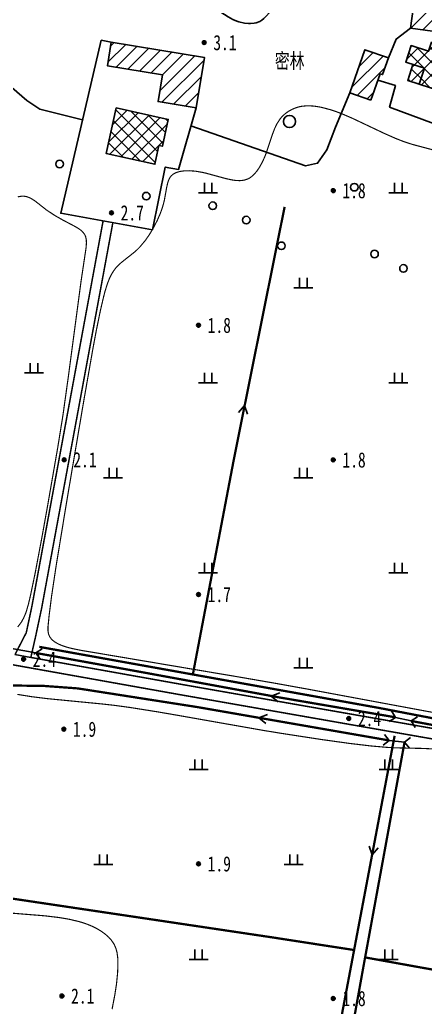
# Model space of a CAD drawing. Header units: metres. Extents: x 494039 to 619385, y 3351420 to 3402703.
# Drawn here: x 587474.6 to 587581.2, y 3393727.7 to 3393987.5 of the extents above; entities that cross this region are included whole.
import ezdxf
from ezdxf.enums import TextEntityAlignment as Align

# ---------------------------------------------------------------- set-up
doc = ezdxf.new("R2010")
doc.units = ezdxf.units.M
for name, pattern in [('2180', [0]), ('2450', [0]), ('4410a', [0]), ('8521', [0]), ('9610', [0])]:
    doc.linetypes.add(name, pattern=pattern)
for name, color, linetype in [('220200', 130, 'Continuous'), ('220900', 130, '2180'), ('261301', 141, 'Continuous'), ('310300', 8, 'Continuous'), ('310500', 8, 'Continuous'), ('380202', 8, '2450'), ('420500', 8, 'Continuous'), ('440100', 8, 'Continuous'), ('510301', 8, 'Continuous'), ('720100', 8, 'Continuous'), ('760201', 8, '8521'), ('810100', 8, '9610'), ('810302', 8, 'Continuous'), ('810501', 8, 'Continuous')]:
    doc.layers.add(name, color=color, linetype=linetype)
doc.layers.add('710101', color=8, linetype='Continuous', lineweight=0)
pattern_1 = [(45, (0, 0), (-1.767766953, 1.767766953), []), (135, (0, 0), (-1.767766953, -1.767766953), [])]
pattern_2 = [(45, (0, 0), (-1.767766953, 1.767766953), [])]

# ---------------------------------------------------------------- blocks, each defined once
blk = doc.blocks.new('gc170')
at = {"linetype": 'Continuous'}
blk.add_circle((0, 0), 0.5, dxfattribs=at)
blk = doc.blocks.new('gu')
at = {"flags": 128}
for points in [[(3.75, 0), (-3.75, 0)], [(2.71, -0.6), (3.75, 0), (3.75, 0), (2.71, 0.6)]]:
    blk.add_lwpolyline(points, dxfattribs=at)
blk = doc.blocks.new('p_point')
for radius in [0.25, 0.2, 0.15, 0.1, 0.05]:
    blk.add_circle((0, 0), radius)
blk.add_point((0, 0))
blk = doc.blocks.new('v1')
blk.add_circle((0, 0), 0.8)
blk = doc.blocks.new('vm')
at = {"linetype": 'Continuous'}
for p, q in [((-0.5, 0), (-0.5, 1.3)), ((0.5, 1.3), (0.5, 0)), ((1.25, 0), (-1.25, 0))]:
    blk.add_line(p, q, dxfattribs=at)
blk = doc.blocks.new('1-3&1-4')
at = {"layer": '310300', "linetype": 'Continuous'}
h = blk.add_hatch(dxfattribs=at)
h.set_pattern_fill('ANSI31', color=8, scale=20, style=0)
h.set_pattern_definition(pattern_2)
h.paths.add_polyline_path([(587579.108, 3393998.0884), (587595.8332, 3393995.7848), (587594.0676, 3393982.9663), (587577.3425, 3393985.2699)])
h = blk.add_hatch(dxfattribs=at)
h.set_pattern_fill('ANSI31', color=8, scale=20, style=0)
h.set_pattern_definition(pattern_2)
h.paths.add_polyline_path([(587520.9846, 3393964.2988), (587510.9886, 3393965.9522), (587512.1516, 3393972.9832), (587497.6412, 3393975.3834), (587498.6763, 3393981.6417), (587523.1828, 3393977.5882)])
h = blk.add_hatch(dxfattribs=at)
h.set_pattern_fill('ANSI31', color=8, scale=20, style=0)
h.set_pattern_definition(pattern_2)
h.paths.add_polyline_path([(587566.9355, 3393966.3404), (587561.4023, 3393968.2441), (587565.3077, 3393979.5952), (587571.5204, 3393977.4577), (587570.0127, 3393973.0755), (587569.3332, 3393973.3093)])
at = {"layer": '310500', "linetype": 'Continuous'}
h = blk.add_hatch(dxfattribs=at)
h.set_pattern_fill('ANSI37', color=8, scale=20, style=0)
h.set_pattern_definition(pattern_1)
h.paths.add_polyline_path([(587588.0201, 3393967.8084), (587579.6285, 3393970.5411), (587581.0036, 3393974.7637), (587576.084, 3393976.3658), (587577.4958, 3393980.7013), (587582.1204, 3393979.1953), (587582.8977, 3393981.5822), (587591.5844, 3393978.7534)])
h = blk.add_hatch(dxfattribs=at)
h.set_pattern_fill('ANSI37', color=8, scale=20, style=0)
h.set_pattern_definition(pattern_1)
h.paths.add_polyline_path([(587581.0036, 3393974.7637), (587579.6285, 3393970.5411), (587576.6004, 3393971.5272), (587577.9755, 3393975.7498)])
h = blk.add_hatch(dxfattribs=at)
h.set_pattern_fill('ANSI37', color=8, scale=20, style=0)
h.set_pattern_definition(pattern_1)
h.paths.add_polyline_path([(587499.994, 3393964.2798), (587513.6725, 3393961.2656), (587512.1158, 3393954.2015), (587511.2115, 3393954.4008), (587510.1295, 3393949.4905), (587497.3554, 3393952.3053)])
at = {"layer": '220200', "color": 141, "linetype": 'Continuous', "const_width": 0.6, "flags": 128}
for points in [[(587520.1258, 3393815.2507), (587530.9404, 3393872.037), (587544.2485, 3393938.2649)], [(587372.8985, 3393833.3762), (587435.8154, 3393821.5885), (587443.4268, 3393819.845), (587450.5266, 3393816.5015), (587472.5661, 3393812.3236), (587480.8627, 3393812.224), (587489.8531, 3393811.5652), (587521.2562, 3393806.6591), (587571.759, 3393797.8682)], [(587622.3583, 3393796.1825), (587569.0755, 3393806.4232), (587479.7528, 3393822.4952)], [(587573.4408, 3393803.952), (587542.8633, 3393809.1914), (587506.1241, 3393815.9495), (587478.858, 3393820.8838)], [(587577.5056, 3393802.9967), (587625.5555, 3393794.0423)], [(587573.1701, 3393799.093), (587556.6917, 3393711.9052), (587550.0721, 3393672.9697), (587537.4054, 3393605.4512), (587532.5476, 3393577.6191), (587532.1779, 3393572.5724), (587527.0199, 3393539.0613)], [(587575.7848, 3393797.4351), (587564.8324, 3393737.6122), (587553.8983, 3393676.8012)], [(587363.1297, 3393773.5725), (587463.1242, 3393757.6776), (587540.9296, 3393746.0642), (587562.5168, 3393742.7258)], [(587618.3858, 3393731.3683), (587580.2153, 3393738.1045), (587565.4128, 3393740.7821)]]:
    blk.add_lwpolyline(points, dxfattribs=at)
at = {"layer": '220900', "color": 141, "linetype": 'Continuous'}
for p, q in [((587478.858, 3393820.8838), (587480.5098, 3393822.0114)), ((587478.858, 3393820.8838), (587479.9856, 3393819.232)), ((587573.4408, 3393803.952), (587572.3876, 3393805.6523)), ((587573.4408, 3393803.952), (587571.7405, 3393802.8988)), ((587577.5056, 3393802.9967), (587579.2059, 3393804.0499)), ((587577.5056, 3393802.9967), (587578.5588, 3393801.2964)), ((587571.759, 3393797.8682), (587570.5042, 3393799.4256)), ((587571.759, 3393797.8682), (587570.2016, 3393796.6134)), ((587575.7848, 3393797.4351), (587577.3422, 3393798.6899)), ((587575.7848, 3393797.4351), (587577.0396, 3393795.8777))]:
    blk.add_line(p, q, dxfattribs=at)
at = {"layer": '220900', "color": 141, "linetype": '2180', "flags": 128}
for points, elevation in [([(587472.0037, 3393822.1766), (587478.858, 3393820.8838)], 2.7602), ([(587573.4408, 3393803.952), (587577.5056, 3393802.9967)], 2.9238)]:
    blk.add_lwpolyline(points, dxfattribs=dict(at, elevation=elevation))
blk.add_lwpolyline([(587571.759, 3393797.8682), (587575.7848, 3393797.4351)], dxfattribs=at)
at = {"layer": '310300', "color": 8, "linetype": 'Continuous', "flags": 128}
for points in [[(587579.108, 3393998.0884), (587595.8332, 3393995.7848), (587594.0676, 3393982.9663), (587577.3425, 3393985.2699)], [(587566.9355, 3393966.3404), (587561.4023, 3393968.2441), (587565.3077, 3393979.5952), (587571.5204, 3393977.4577), (587570.0127, 3393973.0755), (587569.3332, 3393973.3093)]]:
    blk.add_lwpolyline(points, close=True, dxfattribs=at)
at = {"layer": '310300', "color": 8, "linetype": 'Continuous', "elevation": 5.9671, "flags": 128}
blk.add_lwpolyline([(587520.9846, 3393964.2988), (587510.9886, 3393965.9522), (587512.1516, 3393972.9832), (587497.6412, 3393975.3834), (587498.6763, 3393981.6417), (587523.1828, 3393977.5882)], close=True, dxfattribs=at)
at = {"layer": '310500', "color": 8, "linetype": 'Continuous', "flags": 128}
for points, elevation in [([(587588.0201, 3393967.8084), (587579.6285, 3393970.5411), (587581.0036, 3393974.7637), (587576.084, 3393976.3658), (587577.4958, 3393980.7013), (587582.1204, 3393979.1953), (587582.8977, 3393981.5822), (587591.5844, 3393978.7534)], 13.2989), ([(587581.0036, 3393974.7637), (587579.6285, 3393970.5411), (587576.6004, 3393971.5272), (587577.9755, 3393975.7498)], 10.0869), ([(587499.994, 3393964.2798), (587513.6725, 3393961.2656), (587512.1158, 3393954.2015), (587511.2115, 3393954.4008), (587510.1295, 3393949.4905), (587497.3554, 3393952.3053)], 13.4036)]:
    blk.add_lwpolyline(points, close=True, dxfattribs=dict(at, elevation=elevation))
at = {"layer": '380202', "color": 8, "linetype": '2450', "flags": 128}
blk.add_lwpolyline([(587498.6763, 3393981.6417), (587496.0489, 3393982.1227), (587485.3901, 3393936.5742), (587509.4793, 3393932.2288), (587512.846, 3393948.7399), (587516.3668, 3393948.1066), (587520.9846, 3393964.2988)], dxfattribs=at)
at = {"layer": '420500', "color": 8, "linetype": 'Continuous', "const_width": 0.4, "flags": 128}
for points in [[(587628.8484, 3393789.8652), (587587.4694, 3393797.5024), (587517.0068, 3393809.8698), (587464.7822, 3393819.2063), (587409.8731, 3393828.5516), (587370.8718, 3393835.5843)], [(587477.5294, 3393819.706), (587517.4839, 3393812.5631), (587587.9541, 3393800.1943), (587628.4071, 3393792.728)]]:
    blk.add_lwpolyline(points, dxfattribs=at)
at = {"layer": '440100', "color": 8, "linetype": '4410a', "const_width": 0.4, "flags": 128}
blk.add_lwpolyline([(587473.3555, 3393820.4522), (587476.3256, 3393826.2154), (587477.7967, 3393833.1023), (587496.5246, 3393934.5657)], dxfattribs=at)
at = {"layer": '440100', "color": 8, "linetype": 'Continuous', "const_width": 0.4, "flags": 128}
blk.add_lwpolyline([(587477.5294, 3393819.706), (587478.8021, 3393825.3306), (587480.3535, 3393832.5934), (587499.0899, 3393934.1029)], dxfattribs=at)
at = {"layer": '710101', "color": 8, "linetype": 'Continuous', "const_width": 0.3, "elevation": 2, "flags": 128}
for points in [[(587584.555, 3393952.9126), (587577.9228, 3393954.6757), (587575.7563, 3393955.3732), (587573.5382, 3393956.23), (587570.4599, 3393957.5892), (587562.1146, 3393961.5488), (587559.4354, 3393962.6996), (587558.0783, 3393963.2239), (587556.2437, 3393963.848), (587553.7831, 3393964.4897), (587552.1717, 3393964.7565), (587550.7786, 3393964.8599), (587550.0822, 3393964.8575), (587548.8123, 3393964.7407), (587548.0291, 3393964.5827), (587547.0684, 3393964.2855), (587546.1399, 3393963.8863), (587545.261, 3393963.3959), (587544.4499, 3393962.8234), (587543.6342, 3393962.0822), (587543.0507, 3393961.3972), (587542.2071, 3393960.0783), (587541.6197, 3393958.8499), (587540.961, 3393957.1075), (587539.4278, 3393952.4659), (587539.0008, 3393951.3792), (587538.352, 3393949.9692), (587537.6063, 3393948.6328), (587536.9416, 3393947.6576), (587536.216, 3393946.8022), (587535.3246, 3393946.0286), (587534.6868, 3393945.6521), (587533.7882, 3393945.3327), (587532.8335, 3393945.1866), (587532.3373, 3393945.1686), (587531.3115, 3393945.2252), (587530.5156, 3393945.3356), (587528.8641, 3393945.6872), (587523.5297, 3393947.1404), (587522.5943, 3393947.3512), (587520.8554, 3393947.6465), (587519.3233, 3393947.7733), (587517.8356, 3393947.7445), (587516.724, 3393947.5851), (587515.8404, 3393947.3281), (587515.1701, 3393947.0077), (587514.8709, 3393946.8091), (587514.4335, 3393946.4158), (587514.1833, 3393946.1018), (587513.8733, 3393945.5667), (587513.5594, 3393944.7551), (587513.2587, 3393943.5081), (587512.6225, 3393939.9377), (587512.1992, 3393938.3639), (587511.8885, 3393937.4156), (587511.5457, 3393936.4904), (587510.7713, 3393934.6977), (587509.4028, 3393932.1178), (587508.6115, 3393930.8427), (587507.6174, 3393929.4218), (587506.1841, 3393927.7056), (587505.4816, 3393926.9991), (587504.7122, 3393926.315), (587501.2908, 3393923.5976), (587500.325, 3393922.6922), (587499.8381, 3393922.1514), (587499.3523, 3393921.5142), (587498.7454, 3393920.5328), (587498.1592, 3393919.3313), (587497.6075, 3393917.9032), (587497.0466, 3393916.0865), (587496.6914, 3393914.7407), (587495.811, 3393910.9693), (587494.7066, 3393905.5616), (587493.9, 3393901.2528), (587491.4544, 3393887.2892), (587486.9196, 3393860.512), (587484.149, 3393843.6117), (587483.007, 3393835.999), (587482.341, 3393830.7897), (587482.0415, 3393827.7458), (587482.0446, 3393826.642), (587482.1921, 3393825.8341), (587482.5185, 3393825.104), (587483.0028, 3393824.473), (587483.6224, 3393823.9279), (587484.7611, 3393823.2465), (587485.8629, 3393822.7816), (587487.3205, 3393822.3214), (587488.3511, 3393822.0614), (587490.7609, 3393821.5722), (587532.0883, 3393814.5921), (587541.668, 3393812.9346), (587550.2361, 3393811.3862), (587600.6215, 3393802.0082)], [(587474.0853, 3393827.7187), (587475.043, 3393829.0139), (587475.6198, 3393830.0554), (587476.1523, 3393831.2971), (587476.396, 3393831.9896), (587476.9033, 3393833.7532), (587477.4594, 3393836.1263), (587478.6465, 3393841.802), (587480.4391, 3393851.2968), (587481.8085, 3393858.9034), (587484.6235, 3393875.0605), (587485.9785, 3393883.4919), (587487.4089, 3393893.7294), (587490.7292, 3393918.6794), (587492.036, 3393927.3859), (587492.1479, 3393928.7625), (587492.0924, 3393929.7573), (587491.9183, 3393930.4911), (587491.6534, 3393931.0627), (587491.0458, 3393931.8085), (587490.3884, 3393932.3488), (587489.4041, 3393932.9702), (587485.9103, 3393934.8176), (587483.8104, 3393936.0082), (587481.6404, 3393937.4556), (587478.5997, 3393939.8447), (587477.6609, 3393940.4407), (587477.2362, 3393940.6566), (587476.4789, 3393940.9392), (587475.9195, 3393941.0529), (587475.0834, 3393941.0717), (587474.1055, 3393940.9117)], [(587583.7987, 3393795.5969), (587580.888, 3393795.763), (587573.2105, 3393795.9294), (587571.1133, 3393796.0533), (587566.9306, 3393796.4244), (587561.3693, 3393797.0816), (587553.7384, 3393798.1444), (587543.3504, 3393799.7416), (587538.4105, 3393800.5536), (587515.4973, 3393804.5953), (587510.755, 3393805.4099), (587503.6298, 3393806.5431), (587499.6595, 3393807.0841), (587496.3996, 3393807.4554), (587481.9276, 3393808.8638), (587477.7379, 3393809.3857), (587474.0097, 3393809.9871)], [(587470.9878, 3393752.5534), (587481.2992, 3393751.7175), (587485.114, 3393751.2519), (587487.6206, 3393750.8201), (587490.0839, 3393750.2424), (587491.2944, 3393749.8819), (587492.4876, 3393749.4622), (587493.6604, 3393748.9734), (587494.8095, 3393748.4035), (587496.0843, 3393747.6383), (587497.0578, 3393746.9308), (587497.955, 3393746.1413), (587498.6709, 3393745.3608), (587499.4462, 3393744.2147), (587499.9232, 3393743.0979), (587500.1977, 3393742.0231), (587500.3746, 3393740.6761), (587500.4218, 3393738.487), (587500.3207, 3393736.4431), (587500.0424, 3393733.7547), (587499.6423, 3393731.098), (587498.8869, 3393727.1546)]]:
    blk.add_lwpolyline(points, dxfattribs=at)
at = {"layer": '760201', "color": 8, "linetype": '8521', "flags": 128}
blk.add_lwpolyline([(587527.474, 3393989.501), (587529.3944, 3393988.2468), (587530.6005, 3393987.5885), (587531.6629, 3393987.1396), (587532.2198, 3393986.96), (587533.6795, 3393986.6145), (587534.724, 3393986.5123), (587535.2453, 3393986.5098), (587536.2638, 3393986.6078), (587536.752, 3393986.7112), (587537.7278, 3393987.066), (587538.2988, 3393987.3982), (587538.8207, 3393987.8016), (587539.5233, 3393988.5223), (587540.1451, 3393989.3587), (587540.7893, 3393990.4493), (587541.1265, 3393991.1152), (587541.9754, 3393993.0498), (587545.1381, 3394000.8927), (587546.6292, 3394004.2999), (587547.2977, 3394005.7167), (587548.4704, 3394007.9988), (587549.4794, 3394009.7325), (587550.0143, 3394010.5606), (587551.1606, 3394012.1204), (587551.7795, 3394012.8431), (587552.7778, 3394013.8401), (587553.4977, 3394014.4371), (587554.2684, 3394014.9712), (587555.0971, 3394015.4335), (587556.1053, 3394015.8549), (587557.2438, 3394016.1811), (587558.4891, 3394016.3934), (587559.3203, 3394016.4591), (587560.0891, 3394016.4699), (587561.62, 3394016.3596), (587562.378, 3394016.2433), (587563.8682, 3394015.8978), (587565.683, 3394015.2573), (587567.0002, 3394014.6424), (587568.5947, 3394013.7594), (587570.7641, 3394012.389), (587576.4141, 3394008.6791), (587579.2873, 3394006.9323), (587581.5028, 3394005.6867), (587584.4617, 3394004.1738), (587588.1464, 3394002.4477), (587590.516, 3394001.395), (587596.6564, 3393998.783), (587604.3127, 3393995.6432), (587623.9038, 3393987.7756), (587633.8096, 3393983.8522), (587673.2981, 3393968.515), (587714.3415, 3393951.9758), (587728.5844, 3393946.2979), (587737.9927, 3393942.6984), (587760.412, 3393934.3415), (587767.1769, 3393931.6919), (587770.9938, 3393930.0898), (587772.8789, 3393929.2468), (587776.5756, 3393927.4282), (587778.371, 3393926.4237), (587780.2214, 3393925.2579), (587781.8688, 3393924.0687), (587783.4468, 3393922.7788), (587784.854, 3393921.483), (587785.7376, 3393920.5815), (587787.2955, 3393918.7382), (587788.2028, 3393917.4075), (587789.0129, 3393915.9311), (587791.2869, 3393910.8314), (587792.0505, 3393909.3507), (587792.4128, 3393908.7458), (587793.08, 3393907.7905), (587793.6838, 3393907.0842), (587794.2431, 3393906.5425), (587795.106, 3393905.8535), (587796.2247, 3393905.1256), (587797.4328, 3393904.4728), (587798.634, 3393903.9466), (587799.7642, 3393903.5806), (587800.808, 3393903.3719), (587801.7553, 3393903.3076), (587802.7898, 3393903.3883), (587803.702, 3393903.5829), (587804.8185, 3393903.9705), (587805.3618, 3393904.2188), (587806.4066, 3393904.8137), (587807.1916, 3393905.376), (587807.7183, 3393905.8173), (587809.9485, 3393907.8842), (587810.7241, 3393908.4632), (587811.464, 3393908.8686), (587812.2769, 3393909.148), (587813.242, 3393909.3191), (587814.4565, 3393909.3698), (587816.0091, 3393909.2617), (587817.7488, 3393908.998), (587819.6874, 3393908.5722), (587821.8877, 3393907.9485), (587824.3443, 3393907.1139), (587827.6581, 3393905.8268), (587829.7458, 3393904.9565), (587843.7116, 3393898.9095)], dxfattribs=at)
at = {"layer": '810100', "color": 8, "linetype": '9610', "flags": 128}
for points, elevation in [([(587571.5204, 3393977.4577), (587573.5948, 3393982.4074), (587577.3425, 3393985.2699)], 3.656), ([(587568.7424, 3393971.5922), (587573.3887, 3393970.1898), (587571.8468, 3393964.5147), (587594.9487, 3393955.9077), (587594.1972, 3393951.1974), (587596.7064, 3393950.2503), (587606.7428, 3393946.0545)], 2.6244)]:
    blk.add_lwpolyline(points, dxfattribs=dict(at, elevation=elevation))
for points in [[(587472.0599, 3393979.1235), (587471.4001, 3393973.9917), (587472.4957, 3393969.6836), (587476.4716, 3393966.2213), (587479.9042, 3393963.9965), (587491.1438, 3393961.1617)], [(587519.6357, 3393959.5687), (587549.7475, 3393949.0675), (587552.9085, 3393949.7498), (587555.3479, 3393953.235), (587557.6242, 3393959.1973), (587561.4023, 3393968.2441)], [(587473.3555, 3393820.4522), (587477.5294, 3393819.706)]]:
    blk.add_lwpolyline(points, dxfattribs=at)
at = {"layer": '261301', "color": 141, "linetype": 'Continuous', "xscale": 2, "yscale": 2}
for p, rotation in [((587532.2688, 3393878.6479, 2.668), 78.63845738170548), ((587548.1211, 3393808.2905, 2.8125), 170.2773271349294), ((587544.8868, 3393802.5458, 2.668), 170.1283581081954), ((587568.6493, 3393775.1734, 3.0249), 259.2977797644053)]:
    blk.add_blockref('gu', p, dxfattribs=dict(at, rotation=rotation))
at = {"layer": '510301', "color": 8, "linetype": 'Continuous', "xscale": 2, "yscale": 2}
for p in [(587485.0827, 3393949.5439, 4.3051), (587507.8726, 3393941.0854, 3.5181), (587562.5766, 3393943.4437, 2.6704), (587525.354, 3393938.5722, 2.6704), (587534.1689, 3393934.7903, 2.6704), (587543.3989, 3393928.0178, 2.6704), (587567.8819, 3393925.8696, 2.7745), (587575.4967, 3393922.0701, 2.7745)]:
    blk.add_blockref('gc170', p, dxfattribs=at)
at = {"layer": '720100', "color": 8, "linetype": 'Continuous', "xscale": 2, "yscale": 2, "zscale": 2}
for p in [(587523.0983, 3393981.4925, 3.0926), (587557.0465, 3393942.5398, 1.7578), (587498.7263, 3393936.6974, 2.6837), (587521.619, 3393907.1123, 1.8278), (587486.2999, 3393871.7267, 2.0586), (587557.0463, 3393871.685, 1.8248), (587521.6189, 3393836.2575, 1.7224), (587475.6242, 3393819.2332, 2.4321), (587561.1024, 3393803.6398, 2.4411), (587486.1914, 3393800.83, 1.8624), (587521.6187, 3393765.4027, 1.8671), (587485.7126, 3393730.6304, 2.0679), (587557.0461, 3393729.9754, 1.8254)]:
    blk.add_blockref('p_point', p, dxfattribs=at)
at = {"layer": '810302', "color": 8, "linetype": 'Continuous', "xscale": 2, "yscale": 2}
for p in [(587524.1431, 3393941.9749), (587574.1431, 3393941.9749), (587549.1431, 3393916.9749), (587478.3737, 3393894.5646), (587524.1431, 3393891.9749), (587574.1431, 3393891.9749), (587499.1431, 3393866.9749), (587549.1431, 3393866.9749), (587524.1431, 3393841.9749), (587574.1431, 3393841.9749), (587549.1431, 3393816.9749), (587521.6135, 3393790.2687), (587571.6135, 3393790.2687), (587496.6135, 3393765.2687), (587546.6135, 3393765.2687), (587521.6135, 3393740.2687), (587571.6135, 3393740.2687)]:
    blk.add_blockref('vm', p, dxfattribs=at)
at = {"layer": '810501', "color": 8, "linetype": 'Continuous', "xscale": 2, "yscale": 2}
blk.add_blockref('v1', (587545.5181, 3393960.7218, 3.656), dxfattribs=at)
at = {"color": 8, "linetype": 'Continuous', "width": 0.75}
blk.add_text('密林', height=4, dxfattribs=at).set_placement((587545.5787, 3393976.7702), align=Align.MIDDLE)
at = {"layer": '720100', "color": 8, "width": 0.75}
for s, p in [('3.1', (587525.4983, 3393981.4925, 3.0926)), ('1.8', (587559.4465, 3393942.5398, 1.7578)), ('2.7', (587501.1263, 3393936.6974, 2.6837)), ('1.8', (587524.019, 3393907.1123, 1.8278)), ('2.1', (587488.6999, 3393871.7267, 2.0586)), ('1.8', (587559.4463, 3393871.685, 1.8248)), ('1.7', (587524.0189, 3393836.2575, 1.7224)), ('2.4', (587478.0242, 3393819.2332, 2.4321)), ('2.4', (587563.5024, 3393803.6398, 2.4411)), ('1.9', (587488.5914, 3393800.83, 1.8624)), ('1.9', (587524.0187, 3393765.4027, 1.8671)), ('2.1', (587488.1126, 3393730.6304, 2.0679)), ('1.8', (587559.4461, 3393729.9754, 1.8254))]:
    blk.add_text(s, height=4, dxfattribs=at).set_placement(p, align=Align.MIDDLE_LEFT)

msp = doc.modelspace()

# ---------------------------------------------------------------- block references
msp.add_blockref('1-3&1-4', (0, 0))

doc.saveas('drawing.dxf')
